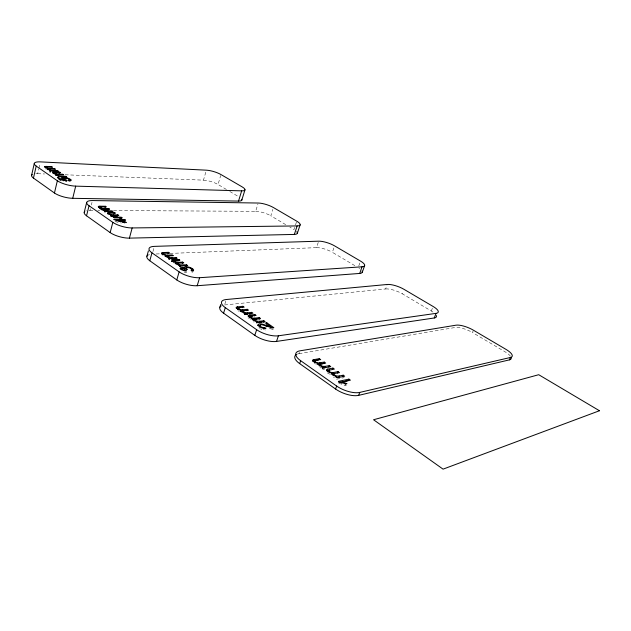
<?xml version="1.0" encoding="UTF-8"?>
<svg xmlns="http://www.w3.org/2000/svg" width="631" height="631" viewBox="0 0 631 631"><rect width="100%" height="100%" fill="white"/><g stroke="black" fill="none" stroke-linecap="round" stroke-linejoin="round"><path stroke-width="0.47" stroke-dasharray="3.15 2.37" d="M35.801 173.706A13.212 3.77 13.8 0 1 37.671 173.699L38.712 169.155M38.925 168.248L39.966 163.705M89.034 210.454A13.795 4.299 14.5 0 1 89.988 210.439L90.446 208.648M91.345 205.051L92.023 202.362M152.939 251.548L153.901 248.093M65.143 174.771L203.474 180.15L206.108 171.08M226.434 189.481L218.034 184.497L220.708 175.465M224.873 304.055L226.008 300.427M113.517 210.565L255.65 211.314L257.953 203.955M285.709 224.644L270.817 215.81L272.86 209.397M296.436 222.104L293.983 229.55L289.842 227.097M169.92 253.433L316.486 247.652L318.371 242.107M354.843 265.651L332.356 252.313L333.949 247.715M297.248 354.133A16.532 6.555 19.7 0 1 299.015 353.675L299.504 352.248M358.763 265.99L359.938 262.725M345.567 383.956L345.039 385.383L346.285 385.115A13.196 5.411 20.8 0 0 345.78 384.902M224.597 304.962L385.651 288.959L386.984 285.362M433.008 312.1A13.062 4.015 21.2 0 0 431.32 311.012L402.302 293.801L403.319 291.12M431.32 311.012L432.393 308.291M510.447 356.192A14.04 4.393 22.9 0 0 504.91 351.704L472.485 332.545L473.124 330.991M336.591 379.207L344.171 377.63M322.654 369.474L324.563 369.111M299.015 353.675L455.061 327.521A13.59 4.212 22.1 0 1 472.485 332.545M265.485 329.942L265.067 329.958M156.149 253.977L160.085 253.828M89.988 210.439L92.931 210.454M97.829 210.478L99.793 210.494M37.671 173.699L44.541 173.967M65.103 181.649L66.918 181.838L66.255 181.271M115.008 221.591L121.341 223.059M184.197 272.135L186.508 272.458L185.617 271.653M330.455 374.286L329.642 374.041A4.101 1.633 20.3 0 1 327.726 373.15L327.513 373.016M316.415 364.6L315.886 364.434M239.094 311.201L238.849 311.115A3.786 1.396 17.5 0 1 237.934 310.76M320.958 367.976L319.964 367.573M334.462 377.527L333.349 377.022M254.001 322.078L253.591 321.842M229.794 191.477L238.195 196.462M259.444 328.309L259.246 328.183A8.148 3.084 18.2 0 1 259.057 328.057M258.852 318.994L260.13 319.878M263.348 322.11L264.641 323.009M248.464 318.269L248.046 317.914M338.8 383.419A10.68 4.378 20.8 0 1 344.976 385.446M273.412 329.09A3.447 1.301 18.4 0 1 272.347 329.106M261.881 329.453A4.464 1.696 18.2 0 1 260.429 328.861M272.411 329.224A13.89 5.182 18.3 0 1 268.159 328.136M250.846 319.499A3.825 1.428 17.8 0 1 250.602 319.42M249.292 318.813A3.825 1.428 17.8 0 1 249.095 318.702M385.651 288.959A12.707 3.849 20.5 0 1 402.302 293.801M192.621 272.103A4.669 1.609 16.2 0 1 191.958 272.261M174.259 263.482A3.589 1.223 15.9 0 1 174.03 263.403M162.443 255.626A3.557 1.199 15.7 0 1 162.277 255.531M316.486 247.652A11.926 3.447 18.9 0 1 332.356 252.313M358.936 268.096A12.202 3.597 19.5 0 1 359.662 268.585M148.758 254.719A14.521 4.961 15.6 0 1 149.515 254.49M255.65 211.314A11.311 3.084 17.7 0 1 270.817 215.81M85.777 211.006A13.795 4.299 14.5 0 1 86.471 210.793M45.716 169.005A3.242 0.891 13.9 0 1 45.251 168.777M203.474 180.15A10.822 2.784 16.8 0 1 218.034 184.497"/><path stroke-width="0.95" d="M177.579 263.395L180.087 264.894L186.587 264.815L187.707 265.58L179.78 266.006L178.778 265.312L179.898 265.249L179.512 266.574M31.55 175.513L34.263 163.563M33.467 178.092L36.204 166.079A13.275 3.636 14 0 1 40.376 161.883L206.369 170.173A10.869 2.682 16.9 0 1 220.976 174.558L242.115 186.863A11.058 2.8 17.2 0 1 241.657 190.862L238.534 201.092L72.723 198.315A13.44 3.975 14 0 1 54.447 192.999L33.467 178.092A13.212 3.77 13.8 0 1 32.284 174.503M47.617 169.7C46.41 166.071 49.794 172.705 50.362 169.029L55.473 169.258L54.621 168.674L48.524 168.296A1.917 0.528 14 0 1 47.924 168.154A2.382 0.655 14 0 1 46.457 167.499A1.609 0.442 14 0 1 46.489 166.97A5.466 1.507 14 0 1 47.554 167.01L52.499 167.223L51.655 166.647L46.252 166.403L45.976 167.594L45.117 167.594M49.77 169.668L50.046 168.469M50.125 170.283L50.93 170.496L49.81 170.449L50.583 170.977L50.299 172.184L49.533 171.656M55.646 172.563L60.615 172.768L59.756 172.184L54.345 171.955L54.061 173.162L52.886 173.202M55.93 175.284L56.214 174.077L54.865 173.691A3.265 0.907 14.1 0 1 53.501 173.099L52.823 172.578A2.477 0.686 14 0 1 52.98 172.018M57.91 175.268L58.194 174.061L62.769 174.243L63.644 174.834L58.517 174.637A3.037 0.852 14.1 0 0 57.334 174.716L59.417 175.915L65.821 176.333L66.697 176.925L58.793 176.633L58.013 176.096C61.081 176.459 54.124 175.118 56.214 174.077M58.233 175.844L58.517 174.637M54.447 192.999L57.35 180.766L36.204 166.079M58.304 178.754L58.588 177.54L57.295 177.492L60.86 179.953L67.209 180.624L66.547 180.056A2.903 0.82 14.2 0 1 63.873 178.888A2.903 0.82 14.2 0 1 64.709 178.147L64.977 178.155A3.628 1.025 14.2 0 1 67.493 178.51L69.56 179.504L69.639 179.953L68.621 180.166L69.67 180.813A4.157 1.175 14.2 0 0 70.775 179.575M59.472 173.375L59.756 172.184M72.723 198.315L75.696 186.137L241.657 190.862M84.207 212.379L86.699 202.401M86.526 215.794L89.05 205.753A13.843 4.18 14.6 0 1 92.473 200.563L258.237 203.032A11.342 2.997 17.8 0 1 273.452 207.56L296.744 221.173A11.571 3.131 18.2 0 1 297.154 225.93L294.346 234.424L129.418 238.132A14.063 4.543 14.9 0 1 110.157 232.587L86.526 215.794A13.795 4.299 14.5 0 1 84.728 211.598M100.297 206.905A5.711 1.735 14.7 0 1 101.331 206.881L106.3 206.913L105.353 206.266L99.919 206.211L99.603 207.465L98.736 207.496M100.992 208.12L101.315 206.873M101.788 209.855L102.112 208.609L100.7 208.214A3.384 1.025 14.6 0 1 99.248 207.575L98.491 206.992A2.571 0.781 14.6 0 1 98.562 206.337L99.919 206.211M100.621 209.129A2.485 0.757 14.6 0 0 101.575 209.492A2.003 0.607 14.6 0 0 102.206 209.634L103.768 209.768L104.083 208.522L108.682 208.553L109.644 209.208L104.494 209.176A3.147 0.962 14.7 0 0 103.326 209.311L105.59 210.628L112.058 210.864L113.02 211.527L105.077 211.495L104.21 210.896L105.33 210.904L105.014 212.158M105.038 207.504L105.353 206.266M108.682 208.553L108.366 209.792L103.768 209.768M109.415 213.199A5.75 1.775 14.8 0 1 110.441 213.175L115.418 213.175L114.456 212.513L109.013 212.497L108.69 213.751L107.617 213.83M110.946 216.204L111.277 214.942L109.849 214.548A3.415 1.049 14.8 0 1 108.382 213.893L107.609 213.31A2.587 0.797 14.7 0 1 107.656 212.631L109.013 212.497M110.725 215.818A2.011 0.623 14.8 0 0 111.356 215.968L112.917 216.094L113.249 214.84L117.847 214.84L118.825 215.51L113.675 215.51A3.171 0.978 14.8 0 0 112.507 215.652M114.132 213.759L114.456 212.513M110.157 232.587L112.831 222.357L89.05 205.753M117.847 214.84L117.524 216.094L112.917 216.094M115.986 220.803L120.458 220.779L120.789 219.517L119.701 218.768L120.939 218.768L120.608 220.022L121.688 220.779L123.431 220.763M121.688 220.779L122.028 219.509L120.939 218.768M122.028 219.509L124.638 219.501L125.632 220.18L123.013 220.195L122.682 221.457L124.788 222.917M124.307 220.763L124.638 219.501M129.418 238.132L132.163 227.941L297.154 225.93M146.913 256.233L148.403 250.846M149.784 260.745L151.992 252.842A14.568 4.859 15.7 0 1 154.382 246.374L318.687 241.184A11.95 3.368 18.9 0 1 334.588 245.877L360.522 261.092A12.234 3.518 19.5 0 1 362.06 266.803L359.67 273.444L197.203 285.725A14.852 5.253 16.2 0 1 176.79 279.935L149.784 260.745A14.521 4.961 15.6 0 1 148.104 255.019M163.555 253.354A6.002 2.019 15.8 0 1 164.581 253.276L169.55 253.07L168.469 252.329L163.035 252.534L162.672 253.843L161.607 253.977M165.338 256.643L165.708 255.334L164.218 254.924A3.557 1.191 15.7 0 1 162.648 254.214L161.844 253.623A2.705 0.907 15.7 0 1 161.71 252.755L163.035 252.534M165.054 256.202A2.106 0.71 15.7 0 0 165.701 256.344L167.286 256.431L167.665 255.129L172.255 254.94L173.344 255.689L168.201 255.902A3.313 1.112 15.8 0 0 167.065 256.123M168.098 253.63L168.469 252.329M169.013 259.27C170.756 257.062 164.297 257.487 165.708 255.334M171.608 259.065L171.987 257.756L176.088 257.574L177.185 258.331L169.25 258.686L168.264 258.008L169.392 257.953M171.947 261.171L173.004 261.021L173.383 259.712L178.818 259.459L179.914 260.217L174.929 260.445A6.058 2.059 16 0 0 173.927 260.548M176.088 257.574L175.71 258.884L172.429 259.033M175.757 263.892L176.136 262.567L174.637 262.157A3.589 1.215 16 0 1 173.044 261.439L172.145 260.769A2.729 0.923 15.9 0 1 172.058 259.94M178.818 259.459L178.439 260.769L173.004 261.021M177.705 263.663L178.084 262.346L182.674 262.117L183.787 262.882L178.652 263.143A3.336 1.144 16.1 0 0 177.516 263.372M176.79 279.935L179.133 271.874L151.992 252.842M182.296 263.427L182.674 262.117M184.544 269.405C185.711 265.714 175.986 267.394 182.446 270.044C185.301 271.638 189.166 270.975 183.834 269.981C182.966 269.95 180.655 268.285 182.564 268.128A3.139 1.081 16.1 0 1 182.801 268.12L183.037 268.128M186.2 266.124L186.587 264.815M197.203 285.725L199.601 277.703L362.06 266.803M241.776 200.216L244.986 189.773M219.888 307.218L220.74 304.481M223.571 313.173L225.306 307.628A15.483 5.687 17.4 0 1 226.292 299.52L387.324 284.471A12.73 3.794 20.5 0 1 403.998 289.329L433.103 306.469A13.077 3.96 21.1 0 1 436.068 313.362L434.246 317.977L276.52 341.426A15.878 6.113 18.3 0 1 254.79 335.361L223.571 313.173A15.452 5.766 17.4 0 1 221.26 305.854M236.31 308.385L237.146 308.228L237.579 306.855L242.943 306.303L244.181 307.163L239.259 307.676A6.381 2.358 17.6 0 0 238.281 307.841M240.427 311.54L240.861 310.16L239.291 309.742A3.786 1.396 17.5 0 1 237.564 308.953L236.538 308.18A2.871 1.057 17.5 0 1 236.302 307.194L237.579 306.855M242.509 307.668L242.943 306.303M240.04 311.004A2.232 0.828 17.5 0 0 240.726 311.154L242.328 311.178L242.761 309.797L247.297 309.316L248.551 310.184L243.479 310.728A3.518 1.301 17.7 0 0 242.391 311.059M244.678 314.585C246.421 312.179 239.677 312.747 240.861 310.16M246.863 310.681L247.297 309.316M247.218 314.191L247.66 312.81L251.706 312.361L252.968 313.236L245.143 314.12L244.016 313.323L245.12 313.205M248.338 316.659L249.048 316.533L249.497 315.145L254.853 314.538L256.115 315.413L251.209 315.981A6.452 2.414 17.9 0 0 250.231 316.155M251.706 312.361L251.264 313.733L249.647 313.915M252.432 319.925L252.889 318.537L251.296 318.111M254.403 315.91L254.853 314.538M252.037 319.381A2.256 0.844 17.9 0 0 252.723 319.523L254.325 319.531L254.774 318.15L259.302 317.614L260.579 318.505L255.523 319.105A3.557 1.333 18 0 0 254.443 319.452C256.375 322.362 261.092 321.037 263.805 320.729L265.099 321.629L257.298 322.591L256.139 321.778L257.243 321.644L256.785 323.04M258.852 318.994L259.302 317.614M254.79 335.361L256.643 329.705L225.306 307.628M256.509 322.496L259.317 322.615L259.775 321.226M263.348 322.11L263.805 320.729M264.476 328.506L265.951 328.538L264.736 327.576L264.271 328.98L263.482 329.011M266.392 324.216L266.85 322.835L273.878 327.694A3.447 1.294 18.4 0 1 272.813 327.71M266.211 326.826L266.668 325.438L268.806 326.101A14.631 5.427 18.3 0 0 269.334 326.259A6.318 2.366 18.3 0 0 270.794 326.606L270.336 327.994M297.351 233.257L300.143 224.817M276.52 341.426L278.413 335.795L436.068 313.362M299.662 363.622L300.671 360.711A16.556 6.507 19.7 0 1 300.001 350.82L456.008 325.186A13.606 4.188 22.1 0 1 473.439 330.218L505.92 349.337A14.056 4.362 22.9 0 1 510.463 357.469L509.43 359.867L358.637 395.361A17.1 6.941 20.9 0 1 335.574 389.027L299.662 363.622A16.532 6.555 19.7 0 1 296.491 354.48M312.676 361.279L313.575 361.003L314.064 359.607L319.31 358.676L320.729 359.654C316.123 359.094 312.266 361.382 317.551 362.833A2.327 0.915 19.8 0 0 318.119 362.959L324.295 362.115L325.73 363.109L320.777 364.024A3.77 1.491 20 0 0 319.759 364.481M319.31 358.676L318.813 360.064L313.575 361.003M317.764 364.379L319.365 364.332L319.87 362.928M324.295 362.115L323.79 363.511L319.365 364.332M322.433 368.362L322.938 366.95L319.649 365.735L318.024 364.426L318.048 363.456L316.383 363.022A4.046 1.593 19.8 0 1 314.49 362.155L313.528 361.46A3.21 1.262 19.8 0 1 312.834 360.072M322.938 366.95L321.865 367.155L323.159 368.062L330.786 366.603L329.343 365.609L325.399 366.351L324.894 367.755L322.165 367.755M362.265 272.269L364.647 265.675M327.221 370.515L327.726 369.103L332.939 368.094L334.391 369.096L326.535 370.705M328.838 367.005L329.343 365.609M332.434 369.498L332.939 368.094M333.129 373.907L333.641 372.495L338.042 371.62L339.51 372.637L331.527 373.97M337.53 373.024L338.042 371.62M327.726 369.103L326.574 369.616A3.25 1.294 20.2 0 0 327.268 371.028L328.238 371.738A4.101 1.633 20.3 0 0 330.155 372.621L331.835 373.055L331.843 374.057L333.515 375.406L336.851 376.636L335.779 376.857L337.112 377.78L344.692 376.218L343.209 375.193L339.289 375.997L338.768 377.409L336.347 377.496M335.574 389.027L336.662 386.054L300.671 360.711M342.688 376.604L343.209 375.193M341.718 383.348L342.247 381.921L350.418 380.177L348.919 379.136L338.39 381.369L339.36 382.047M348.919 379.136L348.399 380.556L338.823 382.599M358.637 395.361L359.749 392.411L510.463 357.469M242.454 311.091L244.576 312.59L247.66 312.81M167.12 256.147L168.958 257.44L171.987 257.756M191.516 271.014L191.414 270.502M181.389 269.745L182.083 269.469M312.897 360.096L314.064 359.607M112.563 215.676L114.81 217.001L121.286 217.198L122.272 217.876L114.321 217.892L113.438 217.285C116.388 217.514 109.218 216.196 111.277 214.942M185.869 269.121L186.429 268.916M252.889 318.537C252.069 320.24 255.792 321.297 257.243 321.644M172.089 259.948L173.383 259.712M180.15 268.845L182.012 268.688M257.803 325.422L260.469 325.288M176.136 262.567C175.063 263.947 178.691 264.965 179.898 265.249M69.118 181.271L69.063 180.545M259.617 326.211L259.278 327.15M102.112 208.609C100.747 209.579 104.328 210.715 105.33 210.904M53.004 172.026L54.345 171.955M44.911 166.458L46.252 166.403M345.567 383.956L346.813 383.68M329.611 370.026C327.016 370.302 330.163 372.361 331.322 372.416A2.35 0.939 20.3 0 0 331.898 372.535L333.641 372.495M339.289 375.997L336.662 376.037L334.051 374.775A1.743 0.694 20.4 0 1 333.633 374.128M325.399 366.351L322.772 366.374L320.201 365.128A1.719 0.678 20 0 1 319.807 364.505M249.497 315.145L248.259 315.524A2.903 1.081 17.8 0 0 248.504 316.525M266.85 322.835L265.588 322.993L270.794 326.598M259.317 322.615L261.739 322.315M254.325 319.531L257.038 319.207M249.048 316.533L252.621 316.115M264.736 327.576C259.428 328.081 257.44 322.646 264.444 325.478A39.698 15.578 18.3 0 1 267.189 326.322M242.328 311.178L244.142 310.98M254.774 318.15L253.173 318.134A2.256 0.844 17.9 0 1 252.487 317.992A2.808 1.049 17.9 0 1 250.562 317.093M237.146 308.228L239.827 307.952M247.084 314.206L244.512 314.08M242.761 309.797L241.16 309.774A2.232 0.82 17.5 0 1 240.482 309.632M167.286 256.431L169.124 256.36M178.084 262.346L176.499 262.259A2.122 0.718 16 0 1 175.844 262.117M167.665 255.129L166.079 255.034A2.106 0.702 15.7 0 1 165.425 254.892A2.611 0.876 15.7 0 1 163.705 254.096M177.548 263.671L176.12 263.584A2.122 0.726 16 0 1 175.718 263.506M118.959 221.481L121.452 221.465L122.714 222.341M120.789 219.517L113.627 219.541L126.531 222.617L123.013 220.195M113.249 214.84L111.687 214.706A2.019 0.623 14.8 0 1 111.056 214.556A2.5 0.765 14.8 0 1 109.455 213.83A1.688 0.521 14.8 0 1 109.368 213.183M104.083 208.522L102.53 208.38A2.003 0.607 14.6 0 1 101.906 208.238A2.485 0.749 14.6 0 1 100.321 207.52A1.68 0.505 14.6 0 1 100.258 206.881M186.453 269.453C189.379 270.423 183.802 267.023 187.77 267.568C188.929 267.702 192.629 268.435 191.556 269.942A6.326 2.169 16.2 0 1 190.972 270.115L192.289 270.896M61.136 177.942L62.895 178.005M64.654 178.068L66.413 178.131M50.583 170.977L58.478 171.309L57.618 170.725L51.143 170.26L49.226 169.116A3.013 0.836 14 0 1 50.385 169.053M58.194 174.061L56.664 173.896A1.932 0.536 14.1 0 1 56.056 173.746A2.398 0.67 14.1 0 1 54.574 173.083A1.617 0.45 14 0 1 54.597 172.547A5.505 1.538 14.1 0 1 55.662 172.578M57.76 175.26L56.372 175.102A1.925 0.536 14 0 1 55.773 174.953A2.398 0.67 14 0 1 55.236 174.779M180.766 266.353L179.519 266.172M49.47 169.652L48.24 169.494A1.917 0.528 13.9 0 1 47.64 169.353A2.382 0.655 14 0 1 47.017 169.14M169.771 259.018L168.761 258.813M48.074 168.469L46.726 168.091A3.242 0.891 14 0 1 45.385 167.499L44.769 167.049A2.461 0.678 13.9 0 1 44.888 166.45M67.186 177.997L67.675 178.131A4.094 1.159 14.2 0 1 69.568 178.849L70.238 179.228A6.152 1.735 14.2 0 1 70.617 179.496L70.711 179.575M266.668 325.438C264.066 325.06 259.735 322.291 257.787 324.807A4.417 1.672 18.2 0 0 258.276 325.651L259.144 326.393A8.156 3.076 18.2 0 0 259.712 326.779L260.493 327.244A4.464 1.688 18.2 0 0 264.499 328.538M58.588 177.54L61.452 179.512L64.796 179.874A4.472 1.262 14.2 0 1 62.824 178.983A4.701 1.325 14.2 0 1 62.635 178.841A4.141 1.167 14.2 0 1 62.146 177.863A4.188 1.183 14.2 0 1 63.534 177.516L63.881 177.508A5.087 1.436 14.2 0 1 67.194 177.981M59.014 179.243L60.442 180.237M270.289 326.921L271.851 328.01M70.427 180.781L70.325 180.703A6.144 1.743 14.1 0 0 69.946 180.434L69.276 180.056A4.094 1.159 14.2 0 0 69.087 179.969M248.496 316.525L249.545 317.314A3.825 1.428 17.9 0 0 251.296 318.111M333.073 375.524A3.818 1.53 20.5 0 1 334.115 375.074M327.994 371.982A2.027 0.812 20.3 0 1 328.104 371.683A6.917 2.769 20.4 0 1 328.404 371.612M319.262 365.885A3.77 1.499 20 0 1 320.319 365.459M314.83 363.133A2.003 0.789 19.8 0 1 314.553 362.896M314.309 362.494A2.003 0.789 19.8 0 1 314.419 362.139M314.475 362.162A6.831 2.705 19.9 0 1 315.161 361.973M359.749 392.411A17.124 6.902 20.9 0 1 336.662 386.054M511.118 357.391A14.04 4.393 22.9 0 1 509.43 359.867M342.247 381.921A13.204 5.395 20.8 0 1 346.798 383.703M339.328 381.984A10.688 4.362 20.8 0 1 345.504 384.011M333.586 374.104A3.818 1.522 20.5 0 1 334.635 373.655M253.993 320.848A3.557 1.341 18 0 1 254.601 320.58M249.568 317.709A1.893 0.71 17.8 0 1 249.726 317.519M249.781 317.543A6.444 2.421 17.9 0 1 250.168 317.448M237.619 309.498A1.869 0.694 17.5 0 1 237.792 309.19A6.381 2.366 17.6 0 1 238.234 309.127M278.413 335.795A15.909 6.026 18.3 0 1 256.643 329.705M436.305 315.484A13.062 4.015 21.2 0 1 434.246 317.977M272.876 327.836A13.898 5.166 18.3 0 1 267.221 326.259M250.594 317.093A1.893 0.702 17.8 0 1 250.176 316.131M240.482 309.64A2.776 1.025 17.5 0 1 238.589 308.748A1.877 0.694 17.5 0 1 238.226 307.818M192.218 270.107A4.669 1.609 16.2 0 1 193.133 271.054M192.171 270.115A6.562 2.264 16.2 0 0 191.682 269.784A4.961 1.712 16.2 0 0 191.501 269.674M186.453 268.065A4.535 1.562 16.2 0 0 185.688 268.041A3.778 1.301 16.2 0 0 184.165 268.459M177.169 264.673A3.336 1.144 16 0 1 177.626 264.539M173.296 262.165A1.775 0.607 15.9 0 1 173.501 261.841A6.058 2.067 16 0 1 173.754 261.833M171.482 261.534A2.721 0.931 15.9 0 1 171.545 261.384M199.601 277.703A14.899 5.143 16.3 0 1 179.133 271.874M362.107 271.054A12.202 3.597 19.5 0 1 359.67 273.444M184.773 268.065A3.778 1.294 16.2 0 1 186.082 266.724A4.535 1.554 16.2 0 1 189.205 267.213A4.969 1.704 16.2 0 1 192.069 268.459A6.562 2.256 16.2 0 1 192.565 268.79M192.605 268.79A4.669 1.601 16.3 0 1 192.352 270.928M183.037 268.128A2.019 0.694 16.1 0 1 184.536 268.451A3.841 1.325 16.1 0 1 186.279 269.327M175.836 262.125A2.634 0.891 16 0 1 174.093 261.313A1.783 0.599 15.9 0 1 173.88 260.524M163.729 254.096A1.767 0.592 15.7 0 1 163.508 253.331M103.689 210.446A3.147 0.962 14.7 0 1 104.083 210.446M99.753 208.538A1.68 0.513 14.6 0 1 99.935 208.135A5.711 1.743 14.6 0 1 100.321 208.127M132.163 227.941A14.111 4.417 15 0 1 112.831 222.357M296.775 231.719A11.532 3.218 18.2 0 1 294.346 234.424M63.968 178.731A5.08 1.443 14.2 0 0 63.597 178.723L63.242 178.723A4.188 1.183 14.2 0 0 62.114 178.904M63.731 180.797A4.472 1.27 14.2 0 1 63.321 180.616M63.644 180.166A2.903 0.82 14.2 0 1 63.999 179.393M54.085 173.833A1.617 0.45 14 0 1 54.313 173.746A5.505 1.546 14.1 0 1 55.181 173.77M75.696 186.137A13.503 3.833 14.2 0 1 57.35 180.766M241.712 199.262A11.011 2.903 17.2 0 1 238.534 201.092M599.45 410.742L443.065 469.148L373.552 419.749L538.716 374.711L599.45 410.742"/></g></svg>
